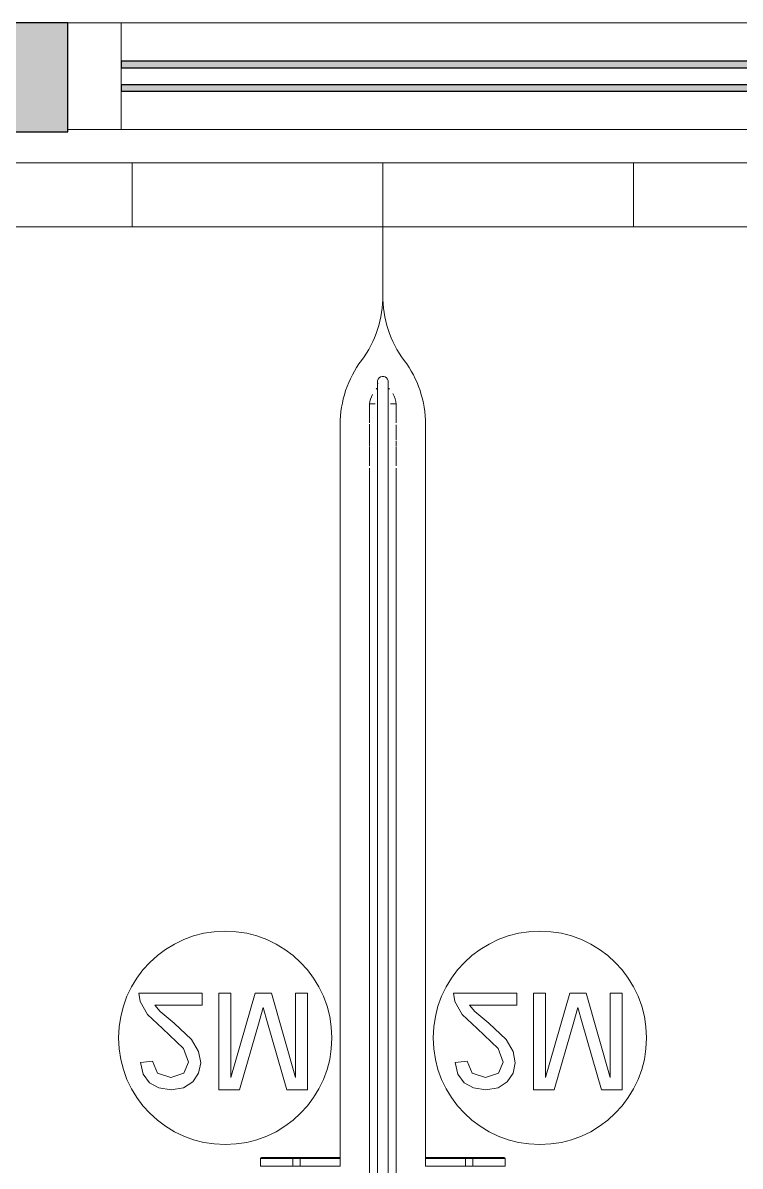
# Model space of a CAD drawing. Header units: millimetres. Extents: x 79795 to 317870, y -36033 to 97293.
# Drawn here: x 195409 to 196081, y 12536 to 13607 of the extents above; entities that cross this region are included whole.
import ezdxf

# ---------------------------------------------------------------- set-up
doc = ezdxf.new("R2010")
doc.units = ezdxf.units.MM
doc.header["$MEASUREMENT"] = 0
for name, color, linetype, lineweight in [('CSM-STL-XX-ZZ-M3-A-XXXX-00001_detached _19_04_21__rvt-1-Level 4$0$A-GLAZ-CURT', 7, 'CONTINUOUS', 9), ('CSM-STL-XX-ZZ-M3-A-XXXX-00001_detached _19_04_21__rvt-1-Level 4$0$A-GLAZ-CWMG', 7, 'CONTINUOUS', 9), ('CSM-STL-XX-ZZ-M3-A-XXXX-00001_detached _19_04_21__rvt-1-Level 4$0$A-WALL-PATT', 7, 'CONTINUOUS', 9), ('CSM-STL-XX-ZZ-M3-A-XXXX-00001_detached _19_04_21__rvt-1-Level 4$0$I-WALL', 7, 'CONTINUOUS', 9), ('I-FURN', 8, 'CONTINUOUS', 9)]:
    doc.layers.add(name, color=color, linetype=linetype, lineweight=lineweight)

msp = doc.modelspace()

# ---------------------------------------------------------------- hatches: boundary and pattern name
at = {"layer": 'CSM-STL-XX-ZZ-M3-A-XXXX-00001_detached _19_04_21__rvt-1-Level 4$0$A-GLAZ-CURT'}
h = msp.add_hatch(color=256, dxfattribs=at)
h.paths.add_polyline_path([(196350.8, 13543.3), (196350.8, 13549.3), (195500.8, 13549.3), (195500.8, 13543.3), (196313.7, 13543.3)], flags=0)
h.paths.add_polyline_path([(196350.8, 13565.3), (196350.8, 13571.3), (195500.8, 13571.3), (195500.8, 13565.3), (196313.7, 13565.3)], flags=0)
at = {"layer": 'CSM-STL-XX-ZZ-M3-A-XXXX-00001_detached _19_04_21__rvt-1-Level 4$0$A-WALL-PATT'}
h = msp.add_hatch(color=256, dxfattribs=at)
h.paths.add_polyline_path([(195450.8, 13505.3), (195450.8, 13607.3), (195150.8, 13607.3), (195150.8, 13505.3)], flags=0)
h.paths.add_polyline_path([(192450.8, 13505.3), (192450.8, 13607.3), (192150.8, 13607.3), (192150.8, 13505.3), (192372.8, 13505.3)], flags=0)

# ---------------------------------------------------------------- linework, layer by layer
at = {"layer": 'CSM-STL-XX-ZZ-M3-A-XXXX-00001_detached _19_04_21__rvt-1-Level 4$0$A-GLAZ-CURT', "lineweight": 30}
for p, q in [((196350.8, 13571.3), (195500.8, 13571.3)), ((195500.8, 13571.3), (195500.8, 13565.3)), ((195500.8, 13565.3), (196350.8, 13565.3)), ((196350.8, 13549.3), (195500.8, 13549.3)), ((195500.8, 13549.3), (195500.8, 13543.3)), ((195500.8, 13543.3), (196350.8, 13543.3))]:
    msp.add_line(p, q, dxfattribs=at)
at = {"layer": 'CSM-STL-XX-ZZ-M3-A-XXXX-00001_detached _19_04_21__rvt-1-Level 4$0$A-GLAZ-CWMG', "lineweight": 20}
for p, q in [((195500.8, 13607.3), (195450.8, 13607.3)), ((195450.8, 13607.3), (195450.8, 13507.3)), ((195500.8, 13507.3), (195500.8, 13607.3)), ((195450.8, 13507.3), (195500.8, 13507.3))]:
    msp.add_line(p, q, dxfattribs=at)
at = {"layer": 'CSM-STL-XX-ZZ-M3-A-XXXX-00001_detached _19_04_21__rvt-1-Level 4$0$A-GLAZ-CWMG'}
for p, q in [((196350.8, 13607.3), (195500.8, 13607.3)), ((196350.8, 13507.3), (195500.8, 13507.3))]:
    msp.add_line(p, q, dxfattribs=at)
at = {"layer": 'CSM-STL-XX-ZZ-M3-A-XXXX-00001_detached _19_04_21__rvt-1-Level 4$0$I-WALL', "lineweight": 30}
for p, q in [((195450.8, 13607.3), (195150.8, 13607.3)), ((195450.8, 13505.3), (195450.8, 13607.3)), ((195150.8, 13505.3), (195450.8, 13505.3))]:
    msp.add_line(p, q, dxfattribs=at)
at = {"layer": 'I-FURN'}
for p, q in [((195746.1, 13476), (194946.1, 13476)), ((194946.1, 13476), (195746.1, 13476)), ((196506.1, 13476), (194986.1, 13476)), ((195381.1, 13476), (195511.1, 13476)), ((195511.1, 13476), (195981.1, 13476)), ((195511.1, 13416), (195511.1, 13476)), ((195511.1, 13416), (195511.1, 13476)), ((195746.1, 13352.1), (195746.1, 13476)), ((195746.1, 13476), (195746.1, 13352.1)), ((195746.1, 13476), (195746.1, 13352.1)), ((196546.1, 13476), (195746.1, 13476)), ((195746.1, 13476), (196546.1, 13476)), ((195746.1, 13352.1), (195746.1, 13476)), ((195981.1, 13476), (196111.5, 13476)), ((195981.1, 13416), (195981.1, 13476)), ((195981.1, 13416), (195981.1, 13476)), ((194986.1, 13416), (196506.1, 13416)), ((195511.1, 13416), (195381.1, 13416)), ((195981.1, 13416), (195511.1, 13416)), ((196111.5, 13416), (195981.1, 13416)), ((195741.1, 13271), (195741.1, 13270.9)), ((195741.1, 13270.9), (195741.1, 13270.7)), ((195741.1, 13270.7), (195741.1, 13270.4)), ((195741.1, 13270.4), (195741.1, 13269.9)), ((195741.1, 13269.9), (195741.1, 13269.4)), ((195741.1, 13269.4), (195741.1, 13268.7)), ((195741.1, 13268.7), (195741.1, 13267.8)), ((195741.1, 13267.8), (195741.1, 13266.9)), ((195741.1, 13266.9), (195741.1, 13265.8)), ((195751.1, 13270.9), (195751.1, 13271)), ((195751.1, 13271), (195751.1, 13271)), ((195751.1, 13270.6), (195751.1, 13270.9)), ((195751.1, 13270.3), (195751.1, 13270.6)), ((195751.1, 13269.8), (195751.1, 13270.3)), ((195751.1, 13269.2), (195751.1, 13269.8)), ((195751.1, 13268.4), (195751.1, 13269.2)), ((195751.1, 13267.6), (195751.1, 13268.4)), ((195751.1, 13266.6), (195751.1, 13267.6)), ((195751.1, 13265.5), (195751.1, 13266.6)), ((195741.1, 13265.8), (195741.1, 13264.6)), ((195741.1, 13264.6), (195741.1, 13263.3)), ((195741.1, 13263.3), (195741.1, 13261.8)), ((195741.1, 13261.8), (195741.1, 13260.3)), ((195741.1, 13260.3), (195741.1, 13258.6)), ((195741.1, 13258.6), (195741.1, 13256.8)), ((195741.1, 13256.8), (195741.1, 13255)), ((195751.1, 13264.2), (195751.1, 13265.5)), ((195751.1, 13262.9), (195751.1, 13264.2)), ((195751.1, 13261.4), (195751.1, 13262.9)), ((195751.1, 13259.8), (195751.1, 13261.4)), ((195751.1, 13258.1), (195751.1, 13259.8)), ((195751.1, 13256.3), (195751.1, 13258.1)), ((195751.1, 13254.4), (195751.1, 13256.3)), ((195738.8, 13250.1), (195733.6, 13250.1)), ((195733.6, 13232.5), (195733.6, 13250.1)), ((195733.6, 13244.4), (195733.6, 13245.5)), ((195741.1, 13255), (195741.1, 13253)), ((195741.1, 13253), (195741.1, 13250.9)), ((195741.1, 13250.9), (195741.1, 13248.7)), ((195741.1, 13248.7), (195741.1, 13246.4)), ((195741.1, 13246.4), (195741.1, 13244.1)), ((195751.1, 13252.4), (195751.1, 13254.4)), ((195751.1, 13250.3), (195751.1, 13252.4)), ((195751.1, 13248.1), (195751.1, 13250.3)), ((195751.1, 13245.8), (195751.1, 13248.1)), ((195751.1, 13243.4), (195751.1, 13245.8)), ((195758.6, 13250.1), (195753.4, 13250.1)), ((195758.6, 13250.1), (195758.6, 13232.5)), ((195758.6, 13245.5), (195758.6, 13244.4)), ((195741.1, 13244.1), (195741.1, 13241.6)), ((195741.1, 13241.6), (195741.1, 13239.1)), ((195741.1, 13239.1), (195741.1, 13236.5)), ((195741.1, 13236.5), (195741.1, 13233.8)), ((195751.1, 13240.9), (195751.1, 13243.4)), ((195751.1, 13238.4), (195751.1, 13240.9)), ((195751.1, 13235.7), (195751.1, 13238.4)), ((195751.1, 13233), (195751.1, 13235.7)), ((195706.1, 12542.8), (195706.1, 13231)), ((195706.1, 13231), (195706.1, 12542.8)), ((195733.6, 13215.3), (195733.6, 13231.2)), ((195741.1, 13233.8), (195741.1, 13231)), ((195741.1, 13231), (195741.1, 13228.2)), ((195741.1, 13228.2), (195741.1, 13225.3)), ((195741.1, 13225.3), (195741.1, 13222.4)), ((195751.1, 13230.3), (195751.1, 13233)), ((195751.1, 13227.4), (195751.1, 13230.3)), ((195751.1, 13224.5), (195751.1, 13227.4)), ((195751.1, 13221.6), (195751.1, 13224.5)), ((195758.6, 13230.6), (195758.6, 13216.3)), ((195786.1, 13231), (195786.1, 12542.8)), ((195786.1, 12542.8), (195786.1, 13231)), ((195733.6, 13210.6), (195733.6, 13215.4)), ((195741.1, 13222.4), (195741.1, 13219.4)), ((195741.1, 13219.4), (195741.1, 13216.3)), ((195741.1, 13216.3), (195741.1, 13213.3)), ((195741.1, 13213.3), (195741.1, 13210.1)), ((195751.1, 13218.6), (195751.1, 13221.6)), ((195751.1, 13215.5), (195751.1, 13218.6)), ((195751.1, 13212.4), (195751.1, 13215.5)), ((195751.1, 13209.3), (195751.1, 13212.4)), ((195758.6, 13215.4), (195758.6, 13210.6)), ((195733.6, 13192.1), (195733.6, 13209.8)), ((195741.1, 13210.1), (195741.1, 13207)), ((195741.1, 13207), (195741.1, 13203.8)), ((195741.1, 13203.8), (195741.1, 13200.6)), ((195751.1, 13206.1), (195751.1, 13209.3)), ((195751.1, 13203), (195751.1, 13206.1)), ((195751.1, 13199.7), (195751.1, 13203)), ((195758.6, 13209.8), (195758.6, 13192.1)), ((195741.1, 13200.6), (195741.1, 13197.4)), ((195741.1, 13197.4), (195741.1, 13194.2)), ((195741.1, 13194.2), (195741.1, 13190.9)), ((195751.1, 13196.5), (195751.1, 13199.7)), ((195751.1, 13193.3), (195751.1, 13196.5)), ((195751.1, 13190.1), (195751.1, 13193.3)), ((195733.6, 12351.9), (195733.6, 13190.1)), ((195741.1, 13190.9), (195741.1, 13190.1)), ((195741.1, 13190.1), (195741.1, 12351.9)), ((195751.1, 12351.9), (195751.1, 13190.1)), ((195758.6, 13190.1), (195758.6, 12351.9)), ((195576.7, 12697.8), (195517.4, 12697.8)), ((195517.4, 12697.8), (195518.6, 12690)), ((195518.6, 12690), (195525.4, 12678)), ((195576.7, 12686.5), (195576.7, 12697.8)), ((195592.2, 12697.8), (195592.2, 12607.4)), ((195603.5, 12697.8), (195592.2, 12697.8)), ((195626.3, 12697.8), (195603.5, 12618.7)), ((195603.5, 12618.7), (195603.5, 12697.8)), ((195641.6, 12697.8), (195626.3, 12697.8)), ((195664.3, 12618.7), (195641.6, 12697.8)), ((195675.6, 12697.8), (195664.3, 12697.8)), ((195664.3, 12697.8), (195664.3, 12618.7)), ((195675.6, 12607.4), (195675.6, 12697.8)), ((195871.7, 12697.8), (195812.4, 12697.8)), ((195812.4, 12697.8), (195813.6, 12690)), ((195813.6, 12690), (195820.4, 12678)), ((195871.7, 12686.5), (195871.7, 12697.8)), ((195887.2, 12697.8), (195887.2, 12607.4)), ((195898.5, 12697.8), (195887.2, 12697.8)), ((195921.3, 12697.8), (195898.5, 12618.7)), ((195898.5, 12618.7), (195898.5, 12697.8)), ((195936.6, 12697.8), (195921.3, 12697.8)), ((195959.3, 12618.7), (195936.6, 12697.8)), ((195970.6, 12697.8), (195959.3, 12697.8)), ((195959.3, 12697.8), (195959.3, 12618.7)), ((195970.6, 12607.4), (195970.6, 12697.8)), ((195525.4, 12678), (195539.6, 12664.9)), ((195537.4, 12680.8), (195532.3, 12686.5)), ((195532.3, 12686.5), (195576.7, 12686.5)), ((195550.4, 12669.9), (195537.4, 12680.8)), ((195630.2, 12671.1), (195633.9, 12684.4)), ((195633.9, 12684.4), (195638, 12670)), ((195820.4, 12678), (195834.6, 12664.9)), ((195832.4, 12680.8), (195827.3, 12686.5)), ((195827.3, 12686.5), (195871.7, 12686.5)), ((195845.4, 12669.9), (195832.4, 12680.8)), ((195925.2, 12671.1), (195928.9, 12684.4)), ((195928.9, 12684.4), (195933, 12670)), ((195566.6, 12654.4), (195550.4, 12669.9)), ((195611.7, 12607.4), (195630.2, 12671.1)), ((195638, 12670), (195656.1, 12607.4)), ((195861.6, 12654.4), (195845.4, 12669.9)), ((195906.7, 12607.4), (195925.2, 12671.1)), ((195933, 12670), (195951.1, 12607.4)), ((195539.6, 12664.9), (195559.1, 12646.1)), ((195834.6, 12664.9), (195854.1, 12646.1)), ((195559.1, 12646.1), (195564, 12633.3)), ((195573.3, 12643.3), (195566.6, 12654.4)), ((195854.1, 12646.1), (195859, 12633.3)), ((195868.3, 12643.3), (195861.6, 12654.4)), ((195530.1, 12634.3), (195518.8, 12632.8)), ((195534.8, 12622.8), (195530.1, 12634.3)), ((195575.3, 12632.6), (195573.3, 12643.3)), ((195825.1, 12634.3), (195813.8, 12632.8)), ((195829.8, 12622.8), (195825.1, 12634.3)), ((195870.3, 12632.6), (195868.3, 12643.3)), ((195518.8, 12632.8), (195521.5, 12621.9)), ((195564, 12633.3), (195559.4, 12622.9)), ((195573.4, 12622.8), (195575.3, 12632.6)), ((195813.8, 12632.8), (195816.5, 12621.9)), ((195859, 12633.3), (195854.4, 12622.9)), ((195868.4, 12622.8), (195870.3, 12632.6)), ((195521.5, 12621.9), (195527.4, 12613.9)), ((195527.4, 12613.9), (195536.2, 12609)), ((195547.4, 12618.7), (195534.8, 12622.8)), ((195559.4, 12622.9), (195547.4, 12618.7)), ((195559.1, 12609.2), (195567.8, 12614.7)), ((195567.8, 12614.7), (195573.4, 12622.8)), ((195816.5, 12621.9), (195822.4, 12613.9)), ((195822.4, 12613.9), (195831.2, 12609)), ((195842.4, 12618.7), (195829.8, 12622.8)), ((195854.4, 12622.9), (195842.4, 12618.7)), ((195854.1, 12609.2), (195862.8, 12614.7)), ((195862.8, 12614.7), (195868.4, 12622.8)), ((195536.2, 12609), (195547.6, 12607.4)), ((195547.6, 12607.4), (195559.1, 12609.2)), ((195592.2, 12607.4), (195611.7, 12607.4)), ((195656.1, 12607.4), (195675.6, 12607.4)), ((195831.2, 12609), (195842.6, 12607.4)), ((195842.6, 12607.4), (195854.1, 12609.2)), ((195887.2, 12607.4), (195906.7, 12607.4)), ((195951.1, 12607.4), (195970.6, 12607.4)), ((195631.3, 12535.8), (195631.3, 12542.8)), ((195631.4, 12542.8), (195631.3, 12542.8)), ((195631.3, 12535.8), (195631.3, 12542.8)), ((195631.3, 12535.8), (195631.3, 12542.8)), ((195661.7, 12542.8), (195631.4, 12542.8)), ((195631.4, 12542.8), (195631.4, 12535.8)), ((195631.6, 12543.6), (195631.6, 12543.5)), ((195632.3, 12543.8), (195662.5, 12543.8)), ((195632.3, 12543.8), (195662.5, 12543.8)), ((195668.6, 12542.8), (195661.7, 12542.8)), ((195661.7, 12542.8), (195661.7, 12535.8)), ((195701.1, 12543.8), (195662.5, 12543.8)), ((195662.5, 12543.8), (195668.1, 12543.8)), ((195668.1, 12543.8), (195705.1, 12543.8)), ((195706.1, 12542.8), (195668.6, 12542.8)), ((195668.6, 12542.8), (195668.6, 12535.8)), ((195701.1, 12542.8), (195701.1, 12543.8)), ((195705.1, 12543.8), (195701.1, 12543.8)), ((195705.1, 12543.8), (195705.1, 12543.8)), ((195706.1, 12542.8), (195706.1, 12535.8)), ((195706.1, 12542.8), (195706.1, 12535.8)), ((195786.1, 12535.8), (195786.1, 12542.8)), ((195823.5, 12542.8), (195786.1, 12542.8)), ((195786.1, 12542.8), (195786.1, 12535.8)), ((195791.1, 12543.8), (195787.1, 12543.8)), ((195787.1, 12543.8), (195824.1, 12543.8)), ((195791.1, 12543.8), (195791.1, 12542.8)), ((195829.6, 12543.8), (195791.1, 12543.8)), ((195830.5, 12542.8), (195823.5, 12542.8)), ((195823.5, 12542.8), (195823.5, 12535.8)), ((195824.1, 12543.8), (195829.6, 12543.8)), ((195829.6, 12543.8), (195859.9, 12543.8)), ((195829.6, 12543.8), (195859.9, 12543.8)), ((195860.7, 12542.8), (195830.5, 12542.8)), ((195830.5, 12542.8), (195830.5, 12535.8)), ((195860.6, 12543.5), (195860.6, 12543.6)), ((195860.9, 12542.8), (195860.7, 12542.8)), ((195860.7, 12542.8), (195860.7, 12535.8)), ((195860.9, 12542.8), (195860.9, 12535.8)), ((195860.9, 12542.8), (195860.9, 12535.8)), ((195860.9, 12535.8), (195860.9, 12542.8)), ((195631.4, 12535.8), (195631.3, 12535.8)), ((195661.7, 12535.8), (195631.4, 12535.8)), ((195668.6, 12535.8), (195661.7, 12535.8)), ((195706.1, 12535.8), (195668.6, 12535.8)), ((195823.5, 12535.8), (195786.1, 12535.8)), ((195830.5, 12535.8), (195823.5, 12535.8)), ((195860.7, 12535.8), (195830.5, 12535.8)), ((195860.9, 12535.8), (195860.7, 12535.8))]:
    msp.add_line(p, q, dxfattribs=at)
at = {"layer": 'I-FURN', "flags": 128}
for points in [[(195631.4, 12543.3), (195631.4, 12543.3), (195631.4, 12543.2), (195631.3, 12543.2), (195631.3, 12543.2), (195631.3, 12543.1), (195631.3, 12543.1), (195631.3, 12543), (195631.3, 12543), (195631.3, 12543), (195631.3, 12542.9), (195631.3, 12542.9), (195631.3, 12542.8), (195631.3, 12542.8), (195631.3, 12542.8)], [(195662.5, 12543.8), (195662.6, 12543.8), (195662.7, 12543.8), (195662.8, 12543.8), (195662.9, 12543.8), (195663.1, 12543.8), (195663.2, 12543.8), (195663.3, 12543.8), (195663.4, 12543.8), (195663.6, 12543.8), (195663.7, 12543.8), (195663.8, 12543.8), (195664, 12543.8), (195664.1, 12543.8), (195664.3, 12543.8), (195664.4, 12543.8), (195664.6, 12543.8), (195664.7, 12543.8), (195664.9, 12543.8), (195665, 12543.8), (195665.2, 12543.8), (195665.3, 12543.8), (195665.5, 12543.8), (195665.6, 12543.8), (195665.8, 12543.8), (195666, 12543.8), (195666.1, 12543.8), (195666.3, 12543.8), (195666.4, 12543.8), (195666.6, 12543.8), (195666.8, 12543.8), (195666.9, 12543.8), (195667.1, 12543.8), (195667.2, 12543.8), (195667.4, 12543.8), (195667.5, 12543.8), (195667.7, 12543.8), (195667.8, 12543.8), (195667.9, 12543.8), (195668.1, 12543.8)], [(195668.1, 12543.8), (195670.8, 12543.8), (195673.5, 12543.8), (195676.2, 12543.8), (195678.7, 12543.8), (195681.1, 12543.8), (195683.4, 12543.8), (195685.7, 12543.8), (195687.8, 12543.8), (195689.8, 12543.8), (195691.7, 12543.8), (195693.5, 12543.8), (195695.2, 12543.8), (195696.7, 12543.8), (195698.1, 12543.8), (195699.4, 12543.8), (195700.6, 12543.8), (195701.7, 12543.8), (195702.6, 12543.8), (195703.4, 12543.8), (195704, 12543.8), (195704.5, 12543.8), (195704.9, 12543.8), (195705.1, 12543.8)], [(195705.1, 12543.8), (195705.1, 12543.8), (195705.1, 12543.8), (195705.1, 12543.8), (195705, 12543.8), (195705, 12543.8), (195705, 12543.8), (195704.9, 12543.8), (195704.9, 12543.8), (195704.8, 12543.8), (195704.8, 12543.8), (195704.7, 12543.8), (195704.6, 12543.8), (195704.6, 12543.8), (195704.5, 12543.8), (195704.4, 12543.8), (195704.3, 12543.8), (195704.2, 12543.8), (195704.1, 12543.8), (195704, 12543.8), (195703.9, 12543.8), (195703.8, 12543.8), (195703.6, 12543.8), (195703.5, 12543.8), (195703.4, 12543.8), (195703.3, 12543.8), (195703.1, 12543.8), (195703, 12543.8), (195702.8, 12543.8), (195702.7, 12543.8), (195702.5, 12543.8), (195702.4, 12543.8), (195702.2, 12543.8), (195702.1, 12543.8), (195701.9, 12543.8), (195701.8, 12543.8), (195701.6, 12543.8), (195701.5, 12543.8), (195701.3, 12543.8), (195701.1, 12543.8), (195701.1, 12543.8)], [(195706.1, 12542.8), (195706.1, 12542.8), (195706.1, 12542.9), (195706.1, 12542.9), (195706.1, 12543), (195706.1, 12543), (195706.1, 12543), (195706.1, 12543.1), (195706, 12543.1), (195706, 12543.1), (195706, 12543.2), (195706, 12543.2), (195706, 12543.3), (195706, 12543.3), (195705.9, 12543.3), (195705.9, 12543.4), (195705.9, 12543.4), (195705.9, 12543.4), (195705.9, 12543.5), (195705.8, 12543.5), (195705.8, 12543.5), (195705.8, 12543.5), (195705.7, 12543.6), (195705.7, 12543.6), (195705.7, 12543.6), (195705.6, 12543.6), (195705.6, 12543.7), (195705.6, 12543.7), (195705.5, 12543.7), (195705.5, 12543.7), (195705.5, 12543.7), (195705.4, 12543.7), (195705.4, 12543.8), (195705.3, 12543.8), (195705.3, 12543.8), (195705.3, 12543.8), (195705.2, 12543.8), (195705.2, 12543.8), (195705.2, 12543.8), (195705.1, 12543.8), (195705.1, 12543.8)], [(195787.1, 12543.8), (195787, 12543.8), (195787, 12543.8), (195787, 12543.8), (195786.9, 12543.8), (195786.9, 12543.8), (195786.8, 12543.8), (195786.8, 12543.8), (195786.8, 12543.7), (195786.7, 12543.7), (195786.7, 12543.7), (195786.7, 12543.7), (195786.6, 12543.7), (195786.6, 12543.7), (195786.5, 12543.6), (195786.5, 12543.6), (195786.5, 12543.6), (195786.5, 12543.6), (195786.4, 12543.5), (195786.4, 12543.5), (195786.4, 12543.5), (195786.3, 12543.5), (195786.3, 12543.4), (195786.3, 12543.4), (195786.3, 12543.4), (195786.2, 12543.3), (195786.2, 12543.3), (195786.2, 12543.3), (195786.2, 12543.2), (195786.2, 12543.2), (195786.1, 12543.2), (195786.1, 12543.1), (195786.1, 12543.1), (195786.1, 12543), (195786.1, 12543), (195786.1, 12543), (195786.1, 12542.9), (195786.1, 12542.9), (195786.1, 12542.8), (195786.1, 12542.8), (195786.1, 12542.8)], [(195791.1, 12543.8), (195790.9, 12543.8), (195790.8, 12543.8), (195790.6, 12543.8), (195790.4, 12543.8), (195790.3, 12543.8), (195790.1, 12543.8), (195790, 12543.8), (195789.8, 12543.8), (195789.7, 12543.8), (195789.5, 12543.8), (195789.4, 12543.8), (195789.2, 12543.8), (195789.1, 12543.8), (195789, 12543.8), (195788.8, 12543.8), (195788.7, 12543.8), (195788.6, 12543.8), (195788.4, 12543.8), (195788.3, 12543.8), (195788.2, 12543.8), (195788.1, 12543.8), (195788, 12543.8), (195787.9, 12543.8), (195787.8, 12543.8), (195787.7, 12543.8), (195787.6, 12543.8), (195787.6, 12543.8), (195787.5, 12543.8), (195787.4, 12543.8), (195787.4, 12543.8), (195787.3, 12543.8), (195787.2, 12543.8), (195787.2, 12543.8), (195787.2, 12543.8), (195787.1, 12543.8), (195787.1, 12543.8), (195787.1, 12543.8), (195787.1, 12543.8), (195787.1, 12543.8)], [(195787.1, 12543.8), (195787.1, 12543.8), (195787.1, 12543.8)], [(195787.1, 12543.8), (195787.4, 12543.8), (195787.8, 12543.8), (195788.3, 12543.8), (195789, 12543.8), (195789.8, 12543.8), (195790.8, 12543.8), (195791.9, 12543.8), (195793.1, 12543.8), (195794.4, 12543.8), (195795.9, 12543.8), (195797.4, 12543.8), (195799.1, 12543.8), (195801, 12543.8), (195802.9, 12543.8), (195804.9, 12543.8), (195807.1, 12543.8), (195809.4, 12543.8), (195811.7, 12543.8), (195814.2, 12543.8), (195816.7, 12543.8), (195819.3, 12543.8), (195822.1, 12543.8), (195824.1, 12543.8)], [(195824.1, 12543.8), (195824.2, 12543.8), (195824.4, 12543.8), (195824.5, 12543.8), (195824.7, 12543.8), (195824.8, 12543.8), (195825, 12543.8), (195825.1, 12543.8), (195825.3, 12543.8), (195825.4, 12543.8), (195825.6, 12543.8), (195825.7, 12543.8), (195825.9, 12543.8), (195826.1, 12543.8), (195826.2, 12543.8), (195826.4, 12543.8), (195826.5, 12543.8), (195826.7, 12543.8), (195826.8, 12543.8), (195827, 12543.8), (195827.2, 12543.8), (195827.3, 12543.8), (195827.5, 12543.8), (195827.6, 12543.8), (195827.8, 12543.8), (195827.9, 12543.8), (195828.1, 12543.8), (195828.2, 12543.8), (195828.4, 12543.8), (195828.5, 12543.8), (195828.6, 12543.8), (195828.8, 12543.8), (195828.9, 12543.8), (195829, 12543.8), (195829.1, 12543.8), (195829.2, 12543.8), (195829.3, 12543.8), (195829.5, 12543.8), (195829.6, 12543.8), (195829.6, 12543.8)], [(195860.9, 12542.8), (195860.9, 12542.8), (195860.9, 12542.9), (195860.9, 12542.9), (195860.9, 12543), (195860.9, 12543), (195860.9, 12543), (195860.9, 12543.1), (195860.9, 12543.1), (195860.9, 12543.1), (195860.8, 12543.2), (195860.8, 12543.2), (195860.8, 12543.3), (195860.8, 12543.3)]]:
    msp.add_lwpolyline(points, dxfattribs=at)
at = {"layer": 'I-FURN'}
for centre, radius, start, end in [((195646.1, 13351), 100, 323.1301, 0.6256), ((195646.1, 13351), 100, 323.1301, 0.6256), ((195846.1, 13351), 100, 179.3744, 216.8699), ((195846.1, 13351), 100, 179.3744, 216.8699), ((195806.1, 13231), 100, 143.1301, 180), ((195806.1, 13231), 100, 143.1301, 180), ((195686.1, 13231), 100, 0, 36.8699), ((195686.1, 13231), 100, 0, 36.8699), ((195746.1, 13271), 5, 353.0848, 201.8252), ((195757.1, 13247.7), 23.6, 151.1305, 174.3336), ((195746.1, 13258.1), 8.51, 125.5405, 136.5486), ((195746.1, 13258.1), 8.51, 43.4514, 54.4595), ((195735.1, 13247.7), 23.6, 5.6664, 30.8564), ((195598.3, 12656), 100, 0, 180), ((195893.3, 12656), 100, 0, 180), ((195598.3, 12656), 100, 180, 0), ((195893.3, 12656), 100, 180, 0)]:
    msp.add_arc(centre, radius, start, end, dxfattribs=at)
at = {"layer": 'I-FURN', "extrusion": (0, 0, -1)}
for centre, major_axis, ratio, start_param, end_param in [((195632.3, 12542.8), (0, 1), 0.819152, 4.712389, 6.283185), ((195662.5, 12542.8), (0, 1), 0.819152, 4.712389, 6.283185), ((195668.1, 12542.8), (0, 1), 0.56467, 0, 1.570796), ((195705.1, 12542.8), (0, 1), 0.998113, 0, 1.570796), ((195787.1, 12542.8), (0, -1), 0.998113, 1.570796, 3.141593), ((195824.1, 12542.8), (0, -1), 0.56467, 1.570796, 3.141593), ((195829.6, 12542.8), (0, -1), 0.819152, 3.141593, 4.712389), ((195859.9, 12542.8), (0, 1), 0.819152, 0, 1.570796)]:
    msp.add_ellipse(centre, major_axis=major_axis, ratio=ratio, start_param=start_param, end_param=end_param, dxfattribs=at)

doc.saveas('drawing.dxf')
